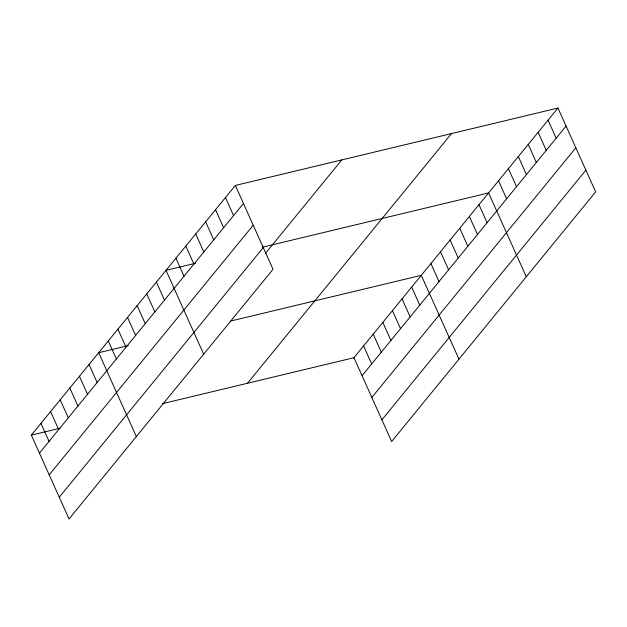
<?xml version="1.0" encoding="UTF-8"?>
<svg xmlns="http://www.w3.org/2000/svg" width="627" height="627" viewBox="0 0 627 627"><rect width="100%" height="100%" fill="white"/><g stroke="black" fill="none" stroke-linecap="round" stroke-linejoin="round"><path stroke-width="0.94" d="M235.36 185.451L273.035 269.289L69.033 518.96L31.35 435.114L235.36 185.451L557.967 108.04L595.65 191.886L391.64 441.549L353.965 357.711L557.967 108.04M39.446 453.141L243.456 203.469M49.212 474.858L253.222 225.195M59.267 497.235L263.277 247.571M265.245 253.621L341.825 159.909M247.5 383.254L451.511 133.59M362.061 375.73L566.071 126.066M371.819 397.447L575.829 147.784M381.882 419.831L585.892 170.16M195.624 263.23L165.998 270.339L203.673 354.177M262.274 247.234L488.605 192.928L526.288 276.766M128.3 345.618L98.674 352.727L136.349 436.564M230.728 321.04L421.281 275.324L458.964 359.161M31.35 435.114L60.051 428.233M162.495 403.647L353.965 357.711M548.061 120.172L556.165 138.191M538.154 132.297L546.25 150.315M528.247 144.422L536.344 162.448M518.333 156.546L526.437 174.572M508.426 168.679L516.523 186.697M498.52 180.803L506.616 198.822M478.989 204.7L487.093 222.718M469.372 216.472L477.468 234.49M459.756 228.244L467.852 246.262M450.139 240.008L458.235 258.034M440.522 251.78L448.618 269.798M430.906 263.552L439.002 281.57M411.665 287.088L419.769 305.114M402.048 298.86L410.152 316.878M392.431 310.631L400.528 328.65M382.815 322.396L390.911 340.422M373.198 334.167L381.294 352.194M363.582 345.939L371.678 363.958M225.454 197.576L233.55 215.602M215.539 209.708L223.643 227.726M205.632 221.833L213.729 239.851M195.726 233.957L203.822 251.976M185.811 246.082L193.915 264.108M175.905 258.214L184.001 276.233M156.382 282.111L164.478 300.129M146.757 293.875L154.861 311.901M137.141 305.647L145.245 323.665M127.524 317.419L135.628 335.437M117.907 329.191L126.003 347.209M108.291 340.955L116.387 358.981M89.058 364.499L97.154 382.517M79.441 376.271L87.537 394.289M69.816 388.035L77.92 406.061M60.2 399.807L68.304 417.825M50.583 411.578L58.687 429.597M40.967 423.35L49.063 441.369"/></g></svg>
